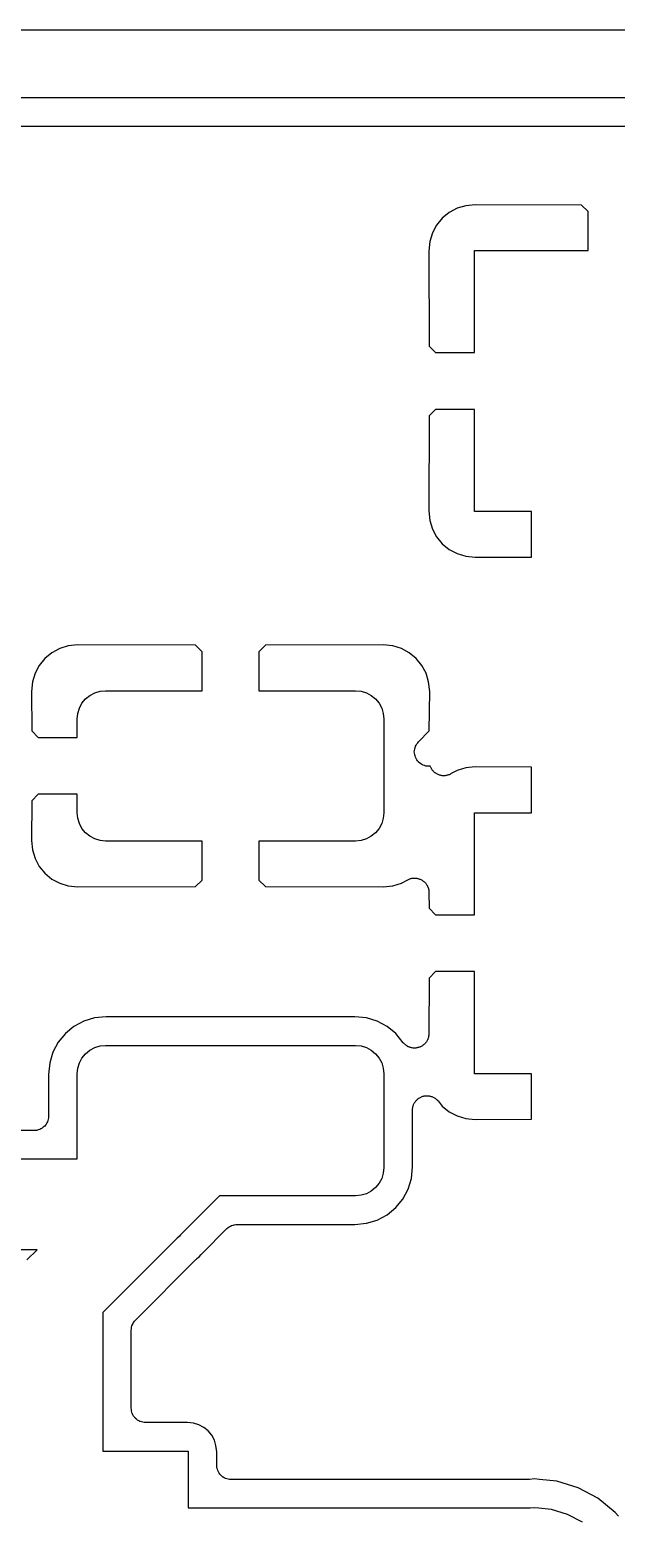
# Model space of a CAD drawing. Extents: x 104 to 166, y -141 to -89.
# Drawn here: x 138.19 to 143.35, y -120.87 to -107.78 of the extents above; entities that cross this region are included whole.
import ezdxf

# ---------------------------------------------------------------- set-up
doc = ezdxf.new("R2010")
doc.units = 0
doc.layers.add('BLACK', color=7, linetype='CONTINUOUS')

msp = doc.modelspace()

# ---------------------------------------------------------------- linework, layer by layer
at = {"layer": 'BLACK', "linetype": 'CONTINUOUS'}
for p, q in [((137.788, -107.777), (143.788, -107.777)), ((143.898, -108.377), (137.898, -108.377)), ((138.054, -108.627), (143.879, -108.627)), ((142.024, -109.327), (141.948, -109.35)), ((142.108, -109.318), (142.024, -109.327)), ((143.045, -109.321), (142.108, -109.318)), ((143.102, -109.378), (143.045, -109.321)), ((141.818, -109.437), (141.768, -109.498)), ((141.879, -109.387), (141.818, -109.437)), ((141.948, -109.35), (141.879, -109.387)), ((143.102, -109.721), (143.102, -109.378)), ((141.731, -109.567), (141.708, -109.643)), ((141.768, -109.498), (141.731, -109.567)), ((141.708, -109.643), (141.699, -109.727)), ((141.699, -109.727), (141.702, -110.563)), ((142.102, -110.621), (142.102, -109.721)), ((142.102, -109.721), (143.102, -109.721)), ((141.702, -110.563), (141.759, -110.621)), ((141.759, -110.621), (142.102, -110.621)), ((141.759, -111.121), (141.702, -111.179)), ((142.102, -111.121), (141.759, -111.121)), ((142.102, -112.021), (142.102, -111.121)), ((141.702, -111.179), (141.699, -112.015)), ((141.699, -112.015), (141.708, -112.099)), ((142.602, -112.021), (142.102, -112.021)), ((142.602, -112.422), (142.602, -112.021)), ((141.708, -112.099), (141.731, -112.175)), ((141.731, -112.175), (141.768, -112.244)), ((141.768, -112.244), (141.818, -112.305)), ((141.818, -112.305), (141.879, -112.355)), ((141.879, -112.355), (141.948, -112.392)), ((141.948, -112.392), (142.024, -112.415)), ((142.024, -112.415), (142.108, -112.424)), ((142.108, -112.424), (142.602, -112.422)), ((138.381, -113.265), (138.32, -113.315)), ((138.45, -113.228), (138.381, -113.265)), ((138.526, -113.205), (138.45, -113.228)), ((138.61, -113.196), (138.526, -113.205)), ((139.647, -113.199), (138.61, -113.196)), ((139.704, -113.256), (139.647, -113.199)), ((139.704, -113.599), (139.704, -113.256)), ((140.261, -113.199), (140.204, -113.256)), ((140.204, -113.256), (140.204, -113.599)), ((141.298, -113.196), (140.261, -113.199)), ((141.382, -113.205), (141.298, -113.196)), ((141.458, -113.228), (141.382, -113.205)), ((141.527, -113.265), (141.458, -113.228)), ((141.588, -113.315), (141.527, -113.265)), ((138.27, -113.376), (138.233, -113.445)), ((138.32, -113.315), (138.27, -113.376)), ((141.638, -113.376), (141.588, -113.315)), ((141.675, -113.445), (141.638, -113.376)), ((138.21, -113.521), (138.201, -113.605)), ((138.233, -113.445), (138.21, -113.521)), ((141.698, -113.521), (141.675, -113.445)), ((141.707, -113.605), (141.698, -113.521)), ((138.201, -113.605), (138.204, -113.954)), ((138.677, -113.672), (138.715, -113.641)), ((138.715, -113.641), (138.758, -113.618)), ((138.758, -113.618), (138.805, -113.604)), ((138.805, -113.604), (138.854, -113.599)), ((138.854, -113.599), (139.704, -113.599)), ((140.204, -113.599), (141.054, -113.599)), ((141.054, -113.599), (141.103, -113.604)), ((141.103, -113.604), (141.15, -113.618)), ((141.15, -113.618), (141.193, -113.641)), ((141.193, -113.641), (141.231, -113.672)), ((141.704, -113.954), (141.707, -113.605)), ((138.609, -113.8), (138.623, -113.753)), ((138.623, -113.753), (138.646, -113.71)), ((138.646, -113.71), (138.677, -113.672)), ((141.231, -113.672), (141.262, -113.71)), ((141.262, -113.71), (141.285, -113.753)), ((141.285, -113.753), (141.299, -113.8)), ((138.604, -113.849), (138.609, -113.8)), ((138.604, -114.011), (138.604, -113.849)), ((141.299, -113.8), (141.304, -113.849)), ((141.304, -113.849), (141.304, -114.674)), ((138.204, -113.954), (138.261, -114.011)), ((138.261, -114.011), (138.604, -114.011)), ((141.602, -114.058), (141.609, -114.049)), ((141.609, -114.049), (141.704, -113.954)), ((141.572, -114.138), (141.574, -114.126)), ((141.573, -114.15), (141.572, -114.138)), ((141.572, -114.138), (141.572, -114.138)), ((141.572, -114.138), (141.572, -114.138)), ((141.575, -114.162), (141.573, -114.15)), ((141.574, -114.126), (141.575, -114.113)), ((141.575, -114.113), (141.578, -114.101)), ((141.575, -114.113), (141.575, -114.113)), ((141.575, -114.113), (141.575, -114.113)), ((141.575, -114.163), (141.575, -114.162)), ((141.578, -114.174), (141.575, -114.163)), ((141.575, -114.163), (141.575, -114.163)), ((141.578, -114.101), (141.582, -114.09)), ((141.582, -114.186), (141.578, -114.174)), ((141.582, -114.089), (141.588, -114.078)), ((141.582, -114.09), (141.582, -114.089)), ((141.582, -114.09), (141.582, -114.09)), ((141.588, -114.078), (141.594, -114.068)), ((141.594, -114.067), (141.602, -114.058)), ((141.594, -114.068), (141.594, -114.067)), ((141.594, -114.068), (141.594, -114.068)), ((141.587, -114.197), (141.582, -114.186)), ((141.582, -114.186), (141.582, -114.186)), ((141.582, -114.186), (141.582, -114.186)), ((141.593, -114.208), (141.587, -114.197)), ((141.601, -114.218), (141.593, -114.208)), ((141.593, -114.208), (141.593, -114.208)), ((141.593, -114.208), (141.593, -114.208)), ((141.609, -114.227), (141.601, -114.218)), ((141.609, -114.228), (141.609, -114.227)), ((141.609, -114.227), (141.609, -114.227)), ((141.618, -114.236), (141.609, -114.228)), ((141.628, -114.243), (141.618, -114.236)), ((141.628, -114.244), (141.628, -114.243)), ((141.628, -114.243), (141.628, -114.243)), ((141.639, -114.249), (141.628, -114.244)), ((141.649, -114.255), (141.639, -114.249)), ((141.65, -114.255), (141.649, -114.255)), ((141.649, -114.255), (141.649, -114.255)), ((141.661, -114.259), (141.65, -114.255)), ((141.673, -114.263), (141.661, -114.259)), ((141.685, -114.264), (141.673, -114.263)), ((141.673, -114.263), (141.673, -114.263)), ((141.673, -114.263), (141.673, -114.263)), ((141.697, -114.265), (141.685, -114.264)), ((141.698, -114.265), (141.697, -114.265)), ((141.699, -114.265), (141.698, -114.265)), ((141.698, -114.265), (141.698, -114.265)), ((141.698, -114.265), (141.698, -114.265)), ((141.712, -114.265), (141.699, -114.265)), ((141.714, -114.27), (141.712, -114.265)), ((141.716, -114.275), (141.714, -114.27)), ((141.719, -114.28), (141.716, -114.275)), ((141.722, -114.286), (141.719, -114.28)), ((141.725, -114.292), (141.722, -114.286)), ((141.729, -114.296), (141.725, -114.292)), ((141.732, -114.301), (141.729, -114.296)), ((141.737, -114.306), (141.732, -114.301)), ((141.741, -114.311), (141.737, -114.306)), ((141.745, -114.315), (141.741, -114.311)), ((141.948, -114.303), (141.891, -114.333)), ((142.024, -114.28), (141.948, -114.303)), ((142.108, -114.271), (142.024, -114.28)), ((142.602, -114.273), (142.108, -114.271)), ((142.602, -114.674), (142.602, -114.273)), ((141.75, -114.319), (141.745, -114.315)), ((141.755, -114.322), (141.75, -114.319)), ((141.76, -114.327), (141.755, -114.322)), ((141.765, -114.329), (141.76, -114.327)), ((141.77, -114.333), (141.765, -114.329)), ((141.776, -114.335), (141.77, -114.333)), ((141.782, -114.338), (141.776, -114.335)), ((141.787, -114.34), (141.782, -114.338)), ((141.793, -114.342), (141.787, -114.34)), ((141.799, -114.344), (141.793, -114.342)), ((141.805, -114.346), (141.799, -114.344)), ((141.811, -114.346), (141.805, -114.346)), ((141.817, -114.348), (141.811, -114.346)), ((141.824, -114.348), (141.817, -114.348)), ((141.83, -114.348), (141.824, -114.348)), ((141.836, -114.348), (141.83, -114.348)), ((141.842, -114.348), (141.836, -114.348)), ((141.848, -114.347), (141.842, -114.348)), ((141.855, -114.346), (141.848, -114.347)), ((141.86, -114.344), (141.855, -114.346)), ((141.866, -114.343), (141.86, -114.344)), ((141.872, -114.341), (141.866, -114.343)), ((141.879, -114.339), (141.872, -114.341)), ((141.884, -114.336), (141.879, -114.339)), ((141.889, -114.334), (141.884, -114.336)), ((141.891, -114.333), (141.889, -114.334)), ((138.204, -114.569), (138.201, -114.918)), ((138.261, -114.511), (138.204, -114.569)), ((138.604, -114.511), (138.261, -114.511)), ((138.604, -114.674), (138.604, -114.511)), ((138.609, -114.723), (138.604, -114.674)), ((141.304, -114.674), (141.299, -114.723)), ((142.102, -115.574), (142.102, -114.674)), ((142.102, -114.674), (142.602, -114.674)), ((138.623, -114.77), (138.609, -114.723)), ((138.646, -114.813), (138.623, -114.77)), ((138.677, -114.851), (138.646, -114.813)), ((141.262, -114.813), (141.231, -114.851)), ((141.285, -114.77), (141.262, -114.813)), ((141.299, -114.723), (141.285, -114.77)), ((138.201, -114.918), (138.21, -115.002)), ((138.715, -114.882), (138.677, -114.851)), ((138.758, -114.905), (138.715, -114.882)), ((138.805, -114.919), (138.758, -114.905)), ((138.854, -114.924), (138.805, -114.919)), ((139.704, -114.924), (138.854, -114.924)), ((139.704, -115.267), (139.704, -114.924)), ((141.054, -114.924), (140.204, -114.924)), ((140.204, -114.924), (140.204, -115.267)), ((141.103, -114.919), (141.054, -114.924)), ((141.15, -114.905), (141.103, -114.919)), ((141.193, -114.882), (141.15, -114.905)), ((141.231, -114.851), (141.193, -114.882)), ((138.21, -115.002), (138.233, -115.078)), ((138.233, -115.078), (138.27, -115.147)), ((138.27, -115.147), (138.32, -115.208)), ((138.32, -115.208), (138.381, -115.258)), ((138.381, -115.258), (138.45, -115.295)), ((138.45, -115.295), (138.526, -115.318)), ((138.526, -115.318), (138.61, -115.327)), ((138.61, -115.327), (139.647, -115.324)), ((139.647, -115.324), (139.704, -115.267)), ((140.204, -115.267), (140.261, -115.324)), ((140.261, -115.324), (141.298, -115.327)), ((141.298, -115.327), (141.382, -115.318)), ((141.382, -115.318), (141.458, -115.295)), ((141.458, -115.295), (141.515, -115.265)), ((141.515, -115.265), (141.516, -115.264)), ((141.516, -115.264), (141.521, -115.262)), ((141.521, -115.262), (141.527, -115.259)), ((141.527, -115.259), (141.533, -115.257)), ((141.533, -115.257), (141.539, -115.255)), ((141.539, -115.255), (141.545, -115.254)), ((141.545, -115.254), (141.55, -115.252)), ((141.55, -115.252), (141.557, -115.252)), ((141.557, -115.252), (141.564, -115.25)), ((141.564, -115.25), (141.569, -115.251)), ((141.569, -115.251), (141.575, -115.25)), ((141.575, -115.25), (141.582, -115.251)), ((141.582, -115.251), (141.588, -115.251)), ((141.588, -115.251), (141.594, -115.252)), ((141.594, -115.252), (141.6, -115.253)), ((141.6, -115.253), (141.606, -115.254)), ((141.606, -115.254), (141.613, -115.256)), ((141.613, -115.256), (141.618, -115.258)), ((141.618, -115.258), (141.623, -115.26)), ((141.623, -115.26), (141.629, -115.263)), ((141.629, -115.263), (141.635, -115.266)), ((141.635, -115.266), (141.64, -115.269)), ((141.64, -115.269), (141.645, -115.272)), ((141.645, -115.272), (141.65, -115.276)), ((141.65, -115.276), (141.656, -115.28)), ((141.656, -115.28), (141.66, -115.284)), ((141.66, -115.284), (141.664, -115.287)), ((141.664, -115.287), (141.669, -115.292)), ((141.669, -115.292), (141.673, -115.297)), ((141.673, -115.297), (141.676, -115.302)), ((141.676, -115.302), (141.68, -115.306)), ((141.68, -115.306), (141.683, -115.312)), ((141.683, -115.312), (141.687, -115.318)), ((141.687, -115.318), (141.689, -115.323)), ((141.689, -115.323), (141.692, -115.328)), ((141.692, -115.328), (141.694, -115.335)), ((141.694, -115.335), (141.696, -115.341)), ((141.696, -115.341), (141.697, -115.346)), ((141.697, -115.346), (141.699, -115.352)), ((141.699, -115.352), (141.7, -115.359)), ((141.7, -115.359), (141.701, -115.365)), ((141.701, -115.365), (141.701, -115.371)), ((141.701, -115.371), (141.701, -115.377)), ((141.701, -115.377), (141.702, -115.516)), ((141.702, -115.516), (141.759, -115.574)), ((141.759, -115.574), (142.102, -115.574)), ((141.702, -116.132), (141.7, -116.621)), ((141.759, -116.074), (141.702, -116.132)), ((142.102, -116.074), (141.759, -116.074)), ((142.102, -116.974), (142.102, -116.074)), ((138.662, -116.511), (138.576, -116.557)), ((138.756, -116.482), (138.662, -116.511)), ((138.86, -116.472), (138.756, -116.482)), ((141.048, -116.472), (138.86, -116.472)), ((141.152, -116.482), (141.048, -116.472)), ((141.246, -116.511), (141.152, -116.482)), ((141.332, -116.557), (141.246, -116.511)), ((138.5, -116.62), (138.437, -116.696)), ((138.576, -116.557), (138.5, -116.62)), ((141.408, -116.62), (141.332, -116.557)), ((141.475, -116.701), (141.408, -116.62)), ((141.69, -116.671), (141.687, -116.676)), ((141.692, -116.665), (141.69, -116.671)), ((141.695, -116.659), (141.692, -116.665)), ((141.696, -116.653), (141.695, -116.659)), ((141.698, -116.647), (141.696, -116.653)), ((141.7, -116.634), (141.698, -116.641)), ((141.698, -116.641), (141.698, -116.647)), ((141.7, -116.621), (141.7, -116.623)), ((141.7, -116.623), (141.7, -116.628)), ((141.7, -116.628), (141.7, -116.634)), ((138.391, -116.782), (138.362, -116.876)), ((138.437, -116.696), (138.391, -116.782)), ((138.646, -116.835), (138.677, -116.797)), ((138.677, -116.797), (138.715, -116.766)), ((138.715, -116.766), (138.758, -116.743)), ((138.758, -116.743), (138.805, -116.729)), ((138.805, -116.729), (138.854, -116.724)), ((138.854, -116.724), (141.054, -116.724)), ((141.054, -116.724), (141.103, -116.729)), ((141.103, -116.729), (141.15, -116.743)), ((141.15, -116.743), (141.193, -116.766)), ((141.193, -116.766), (141.231, -116.797)), ((141.231, -116.797), (141.262, -116.835)), ((141.479, -116.705), (141.475, -116.701)), ((141.483, -116.71), (141.479, -116.705)), ((141.488, -116.714), (141.483, -116.71)), ((141.493, -116.719), (141.488, -116.714)), ((141.498, -116.722), (141.493, -116.719)), ((141.502, -116.726), (141.498, -116.722)), ((141.508, -116.729), (141.502, -116.726)), ((141.513, -116.732), (141.508, -116.729)), ((141.519, -116.735), (141.513, -116.732)), ((141.524, -116.737), (141.519, -116.735)), ((141.53, -116.739), (141.524, -116.737)), ((141.536, -116.742), (141.53, -116.739)), ((141.542, -116.743), (141.536, -116.742)), ((141.548, -116.745), (141.542, -116.743)), ((141.554, -116.746), (141.548, -116.745)), ((141.561, -116.747), (141.554, -116.746)), ((141.566, -116.747), (141.561, -116.747)), ((141.572, -116.748), (141.566, -116.747)), ((141.579, -116.747), (141.572, -116.748)), ((141.585, -116.747), (141.579, -116.747)), ((141.591, -116.746), (141.585, -116.747)), ((141.597, -116.745), (141.591, -116.746)), ((141.603, -116.743), (141.597, -116.745)), ((141.61, -116.742), (141.603, -116.743)), ((141.615, -116.74), (141.61, -116.742)), ((141.621, -116.738), (141.615, -116.74)), ((141.627, -116.735), (141.621, -116.738)), ((141.633, -116.733), (141.627, -116.735)), ((141.638, -116.73), (141.633, -116.733)), ((141.643, -116.727), (141.638, -116.73)), ((141.648, -116.723), (141.643, -116.727)), ((141.653, -116.719), (141.648, -116.723)), ((141.657, -116.715), (141.653, -116.719)), ((141.662, -116.712), (141.657, -116.715)), ((141.666, -116.706), (141.662, -116.712)), ((141.671, -116.702), (141.666, -116.706)), ((141.674, -116.697), (141.671, -116.702)), ((141.678, -116.693), (141.674, -116.697)), ((141.681, -116.687), (141.678, -116.693)), ((141.685, -116.681), (141.681, -116.687)), ((141.687, -116.676), (141.685, -116.681)), ((138.362, -116.876), (138.352, -116.98)), ((138.604, -116.974), (138.609, -116.925)), ((138.609, -116.925), (138.623, -116.878)), ((138.623, -116.878), (138.646, -116.835)), ((141.262, -116.835), (141.285, -116.878)), ((141.285, -116.878), (141.299, -116.925)), ((141.299, -116.925), (141.304, -116.974)), ((138.352, -116.98), (138.352, -117.347)), ((138.604, -117.724), (138.604, -116.974)), ((141.304, -116.974), (141.304, -117.799)), ((142.602, -116.974), (142.102, -116.974)), ((142.602, -117.375), (142.602, -116.974)), ((141.599, -117.199), (141.603, -117.195)), ((141.603, -117.195), (141.608, -117.192)), ((141.608, -117.192), (141.613, -117.188)), ((141.613, -117.188), (141.619, -117.185)), ((141.619, -117.185), (141.624, -117.182)), ((141.624, -117.182), (141.63, -117.179)), ((141.63, -117.179), (141.635, -117.176)), ((141.635, -117.176), (141.641, -117.174)), ((141.641, -117.174), (141.647, -117.172)), ((141.647, -117.172), (141.653, -117.171)), ((141.653, -117.171), (141.659, -117.169)), ((141.659, -117.169), (141.665, -117.169)), ((141.665, -117.169), (141.671, -117.168)), ((141.671, -117.168), (141.677, -117.168)), ((141.677, -117.168), (141.684, -117.167)), ((141.684, -117.167), (141.69, -117.168)), ((141.69, -117.168), (141.696, -117.168)), ((141.696, -117.168), (141.702, -117.169)), ((141.702, -117.169), (141.708, -117.17)), ((141.708, -117.17), (141.714, -117.171)), ((141.714, -117.171), (141.72, -117.173)), ((141.72, -117.173), (141.726, -117.175)), ((141.726, -117.175), (141.732, -117.177)), ((141.732, -117.177), (141.737, -117.18)), ((141.737, -117.18), (141.743, -117.182)), ((141.743, -117.182), (141.748, -117.186)), ((141.748, -117.186), (141.754, -117.189)), ((141.754, -117.189), (141.758, -117.192)), ((141.758, -117.192), (141.763, -117.196)), ((141.556, -117.292), (141.557, -117.286)), ((141.556, -117.294), (141.556, -117.292)), ((141.556, -117.793), (141.556, -117.294)), ((141.557, -117.28), (141.558, -117.274)), ((141.557, -117.286), (141.557, -117.28)), ((141.558, -117.274), (141.559, -117.268)), ((141.559, -117.268), (141.56, -117.262)), ((141.56, -117.262), (141.562, -117.256)), ((141.562, -117.256), (141.564, -117.25)), ((141.564, -117.25), (141.566, -117.244)), ((141.566, -117.244), (141.569, -117.239)), ((141.569, -117.239), (141.571, -117.233)), ((141.571, -117.233), (141.575, -117.228)), ((141.575, -117.228), (141.578, -117.222)), ((141.578, -117.222), (141.582, -117.218)), ((141.582, -117.218), (141.585, -117.213)), ((141.585, -117.213), (141.59, -117.208)), ((141.59, -117.208), (141.594, -117.203)), ((141.594, -117.203), (141.599, -117.199)), ((141.763, -117.196), (141.768, -117.2)), ((141.768, -117.2), (141.773, -117.204)), ((141.773, -117.204), (141.777, -117.209)), ((141.777, -117.209), (141.781, -117.213)), ((141.781, -117.213), (141.818, -117.258)), ((141.818, -117.258), (141.879, -117.308)), ((141.879, -117.308), (141.948, -117.345)), ((138.295, -117.453), (138.284, -117.459)), ((138.305, -117.445), (138.295, -117.453)), ((138.295, -117.453), (138.295, -117.453)), ((138.295, -117.453), (138.295, -117.453)), ((138.314, -117.438), (138.305, -117.445)), ((138.315, -117.437), (138.314, -117.437)), ((138.314, -117.437), (138.314, -117.438)), ((138.322, -117.428), (138.315, -117.437)), ((138.33, -117.419), (138.322, -117.428)), ((138.336, -117.407), (138.33, -117.418)), ((138.33, -117.418), (138.33, -117.418)), ((138.33, -117.418), (138.33, -117.419)), ((138.342, -117.397), (138.336, -117.407)), ((138.346, -117.385), (138.342, -117.396)), ((138.342, -117.396), (138.342, -117.397)), ((138.342, -117.397), (138.342, -117.397)), ((138.349, -117.373), (138.346, -117.385)), ((138.35, -117.373), (138.349, -117.373)), ((138.349, -117.373), (138.349, -117.373)), ((138.351, -117.361), (138.35, -117.373)), ((138.352, -117.349), (138.351, -117.361)), ((138.352, -117.347), (138.352, -117.348)), ((138.352, -117.348), (138.352, -117.348)), ((138.352, -117.348), (138.352, -117.348)), ((138.352, -117.348), (138.352, -117.349)), ((141.948, -117.345), (142.024, -117.368)), ((142.024, -117.368), (142.108, -117.377)), ((142.108, -117.377), (142.602, -117.375)), ((138.225, -117.474), (135.72, -117.474)), ((138.237, -117.473), (138.225, -117.474)), ((138.249, -117.472), (138.237, -117.473)), ((138.25, -117.472), (138.249, -117.472)), ((138.249, -117.472), (138.249, -117.472)), ((138.261, -117.468), (138.25, -117.472)), ((138.273, -117.465), (138.261, -117.468)), ((138.274, -117.464), (138.273, -117.465)), ((138.273, -117.465), (138.273, -117.465)), ((138.284, -117.459), (138.274, -117.464)), ((135.468, -117.724), (138.604, -117.724)), ((141.299, -117.848), (141.285, -117.895)), ((141.304, -117.799), (141.299, -117.848)), ((141.546, -117.897), (141.556, -117.793)), ((141.231, -117.976), (141.193, -118.007)), ((141.262, -117.938), (141.231, -117.976)), ((141.285, -117.895), (141.262, -117.938)), ((141.517, -117.991), (141.546, -117.897)), ((139.857, -118.049), (139.513, -118.393)), ((141.054, -118.049), (139.857, -118.049)), ((141.103, -118.044), (141.054, -118.049)), ((141.15, -118.03), (141.103, -118.044)), ((141.193, -118.007), (141.15, -118.03)), ((141.408, -118.153), (141.471, -118.077)), ((141.471, -118.077), (141.517, -117.991)), ((141.246, -118.262), (141.332, -118.216)), ((141.332, -118.216), (141.408, -118.153)), ((139.703, -118.557), (139.922, -118.338)), ((139.922, -118.338), (139.923, -118.337)), ((139.922, -118.338), (139.922, -118.338)), ((139.922, -118.338), (139.922, -118.338)), ((139.922, -118.338), (139.922, -118.338)), ((139.923, -118.337), (139.932, -118.329)), ((139.932, -118.329), (139.941, -118.322)), ((139.941, -118.322), (139.942, -118.322)), ((139.942, -118.321), (139.953, -118.316)), ((139.942, -118.322), (139.942, -118.321)), ((139.953, -118.316), (139.963, -118.31)), ((139.963, -118.31), (139.964, -118.31)), ((139.964, -118.31), (139.976, -118.307)), ((139.964, -118.31), (139.964, -118.31)), ((139.976, -118.307), (139.987, -118.303)), ((139.987, -118.303), (139.988, -118.303)), ((139.988, -118.303), (140, -118.302)), ((139.988, -118.303), (139.988, -118.303)), ((140, -118.302), (140.012, -118.301)), ((140.012, -118.301), (141.048, -118.301)), ((141.048, -118.301), (141.152, -118.291)), ((141.152, -118.291), (141.246, -118.262)), ((139.485, -118.421), (138.83, -119.076)), ((139.501, -118.408), (139.485, -118.421)), ((139.513, -118.393), (139.501, -118.408)), ((138.251, -118.524), (135.468, -118.524)), ((138.161, -118.614), (138.251, -118.524)), ((139.117, -119.143), (139.649, -118.611)), ((139.649, -118.611), (139.65, -118.609)), ((139.65, -118.609), (139.655, -118.606)), ((139.655, -118.606), (139.658, -118.602)), ((139.658, -118.602), (139.678, -118.586)), ((139.678, -118.586), (139.695, -118.566)), ((139.695, -118.566), (139.696, -118.565)), ((139.696, -118.565), (139.7, -118.561)), ((139.7, -118.561), (139.703, -118.557)), ((138.83, -119.076), (138.83, -120.298)), ((139.102, -119.161), (139.11, -119.152)), ((139.11, -119.152), (139.117, -119.143)), ((139.08, -119.231), (139.081, -119.219)), ((139.08, -119.232), (139.08, -119.231)), ((139.08, -119.919), (139.08, -119.232)), ((139.08, -119.232), (139.08, -119.232)), ((139.08, -119.232), (139.08, -119.232)), ((139.08, -119.232), (139.08, -119.232)), ((139.081, -119.219), (139.083, -119.207)), ((139.083, -119.206), (139.086, -119.195)), ((139.083, -119.207), (139.083, -119.206)), ((139.083, -119.207), (139.083, -119.207)), ((139.086, -119.195), (139.09, -119.184)), ((139.09, -119.182), (139.096, -119.172)), ((139.09, -119.183), (139.09, -119.182)), ((139.09, -119.184), (139.09, -119.183)), ((139.096, -119.172), (139.101, -119.162)), ((139.101, -119.162), (139.102, -119.161)), ((139.102, -119.161), (139.102, -119.161)), ((139.081, -119.931), (139.08, -119.919)), ((139.082, -119.943), (139.081, -119.931)), ((139.082, -119.944), (139.082, -119.943)), ((139.082, -119.943), (139.082, -119.943)), ((139.086, -119.955), (139.082, -119.944)), ((139.089, -119.967), (139.086, -119.955)), ((139.09, -119.968), (139.089, -119.967)), ((139.089, -119.967), (139.089, -119.967)), ((139.095, -119.978), (139.09, -119.968)), ((139.101, -119.989), (139.095, -119.978)), ((139.109, -119.999), (139.101, -119.989)), ((139.101, -119.989), (139.101, -119.989)), ((139.101, -119.989), (139.101, -119.989)), ((139.116, -120.008), (139.109, -119.999)), ((139.117, -120.008), (139.116, -120.008)), ((139.117, -120.009), (139.117, -120.008)), ((139.126, -120.016), (139.117, -120.009)), ((139.135, -120.024), (139.126, -120.016)), ((139.136, -120.024), (139.135, -120.024)), ((139.147, -120.03), (139.136, -120.024)), ((139.136, -120.024), (139.136, -120.024)), ((139.157, -120.036), (139.147, -120.03)), ((139.158, -120.036), (139.157, -120.036)), ((139.157, -120.036), (139.157, -120.036)), ((139.169, -120.04), (139.158, -120.036)), ((139.181, -120.043), (139.169, -120.04)), ((139.181, -120.044), (139.181, -120.043)), ((139.181, -120.043), (139.181, -120.043)), ((139.193, -120.045), (139.181, -120.044)), ((139.205, -120.046), (139.193, -120.045)), ((139.206, -120.046), (139.205, -120.046)), ((139.207, -120.046), (139.206, -120.046)), ((139.206, -120.046), (139.206, -120.046)), ((139.206, -120.046), (139.206, -120.046)), ((139.574, -120.046), (139.207, -120.046)), ((139.629, -120.052), (139.574, -120.046)), ((139.676, -120.066), (139.629, -120.052)), ((139.72, -120.089), (139.676, -120.066)), ((139.758, -120.12), (139.72, -120.089)), ((139.789, -120.158), (139.758, -120.12)), ((139.812, -120.202), (139.789, -120.158)), ((139.826, -120.249), (139.812, -120.202)), ((138.83, -120.298), (139.58, -120.298)), ((139.58, -120.298), (139.58, -120.798)), ((139.832, -120.304), (139.826, -120.249)), ((139.832, -120.421), (139.832, -120.304)), ((139.833, -120.433), (139.832, -120.421)), ((139.834, -120.445), (139.833, -120.433)), ((139.834, -120.446), (139.834, -120.445)), ((139.834, -120.445), (139.834, -120.445)), ((139.838, -120.457), (139.834, -120.446)), ((139.841, -120.469), (139.838, -120.457)), ((139.847, -120.48), (139.841, -120.469)), ((139.841, -120.469), (139.841, -120.469)), ((139.841, -120.469), (139.841, -120.469)), ((139.853, -120.491), (139.847, -120.48)), ((139.861, -120.501), (139.853, -120.491)), ((139.853, -120.491), (139.853, -120.491)), ((139.853, -120.491), (139.853, -120.491)), ((139.868, -120.51), (139.861, -120.501)), ((139.869, -120.51), (139.868, -120.51)), ((139.868, -120.51), (139.868, -120.51)), ((139.878, -120.518), (139.869, -120.51)), ((139.887, -120.526), (139.878, -120.518)), ((139.888, -120.526), (139.887, -120.526)), ((139.887, -120.526), (139.887, -120.526)), ((139.898, -120.532), (139.888, -120.526)), ((139.909, -120.538), (139.898, -120.532)), ((139.91, -120.538), (139.909, -120.538)), ((139.909, -120.538), (139.909, -120.538)), ((139.921, -120.542), (139.91, -120.538)), ((139.932, -120.545), (139.921, -120.542)), ((139.933, -120.545), (139.932, -120.545)), ((139.945, -120.547), (139.933, -120.545)), ((139.933, -120.545), (139.933, -120.545)), ((139.957, -120.548), (139.945, -120.547)), ((139.958, -120.548), (139.957, -120.548)), ((139.959, -120.548), (139.958, -120.548)), ((139.958, -120.548), (139.958, -120.548)), ((139.958, -120.548), (139.958, -120.548)), ((142.575, -120.548), (139.959, -120.548)), ((142.58, -120.547), (142.575, -120.548)), ((142.585, -120.548), (142.58, -120.547)), ((142.587, -120.547), (142.585, -120.548)), ((142.63, -120.543), (142.587, -120.547)), ((142.673, -120.547), (142.63, -120.543)), ((142.826, -120.562), (142.673, -120.547)), ((142.673, -120.547), (142.673, -120.547)), ((143.015, -120.62), (142.826, -120.562)), ((143.188, -120.713), (143.015, -120.62)), ((143.341, -120.837), (143.188, -120.713)), ((139.58, -120.798), (142.593, -120.798)), ((142.593, -120.798), (142.63, -120.794)), ((142.63, -120.794), (142.667, -120.798)), ((142.667, -120.798), (142.667, -120.798)), ((142.667, -120.798), (142.777, -120.809)), ((142.777, -120.809), (142.918, -120.852)), ((142.918, -120.852), (143.049, -120.921)), ((143.368, -120.871), (143.341, -120.837))]:
    msp.add_line(p, q, dxfattribs=at)

doc.saveas('drawing.dxf')
